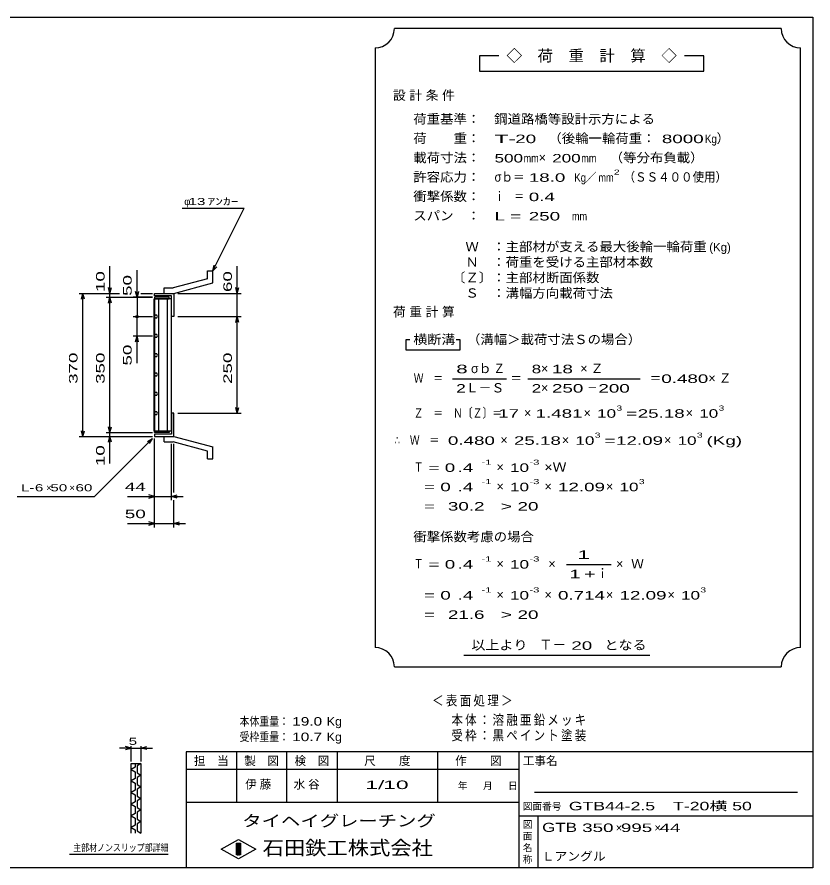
# Model space of a CAD drawing. Units: millimetres on the paper, with parts at other scales. Extents: x 0 to 355, y 0 to 234.
# Drawn here: x 149.4 to 355.1, y 13.8 to 233.8 of the extents above; entities that cross this region are included whole.
import ezdxf
from ezdxf.enums import TextEntityAlignment as Align

# ---------------------------------------------------------------- set-up
doc = ezdxf.new("R2010")
doc.units = ezdxf.units.MM
for name, color, linetype, lineweight in [('0_2', 150, 'Continuous', 25), ('16', 3, 'Continuous', 25), ('19', 6, 'Continuous', 25), ('22', 4, 'Continuous', 25), ('24', 2, 'Continuous', 25), ('32', 4, 'Continuous', 25)]:
    doc.layers.add(name, color=color, linetype=linetype, lineweight=lineweight)
doc.styles.add('ベクトル', font='')
doc.styles.get('ベクトル').set_extended_font_data('ベクトル')

msp = doc.modelspace()

# ---------------------------------------------------------------- linework, layer by layer
at = {"layer": '0_2'}
for p, q in [((9.1, 233.85), (355.1, 233.85)), ((355.1, 233.85), (355.1, 13.85)), ((355.1, 43.85), (193.1, 43.85)), ((193.1, 43.85), (193.1, 13.85)), ((206.1, 43.85), (206.1, 30.85)), ((219.1, 30.85), (219.1, 43.85)), ((232.1, 43.85), (232.1, 30.85)), ((258.1, 30.85), (258.1, 43.85)), ((279.1, 43.85), (279.1, 13.85)), ((279.1, 39.35), (193.1, 39.35)), ((351.1, 33.35), (283.1, 33.35)), ((193.1, 30.85), (279.1, 30.85)), ((279.1, 27.35), (355.1, 27.35)), ((284.1, 13.85), (284.1, 27.35)), ((202.1, 18.75), (206.6, 21.25)), ((206.1, 20.25), (207.1, 20.25)), ((206.1, 17.25), (206.1, 20.25)), ((206.1, 20.25), (206.3, 20.25)), ((206.3, 20.25), (206.3, 17.25)), ((206.5, 17.25), (206.5, 20.25)), ((206.5, 20.25), (206.7, 20.25)), ((206.6, 21.25), (211.1, 18.75)), ((206.7, 20.25), (206.7, 17.25)), ((206.9, 17.25), (206.9, 20.25)), ((206.9, 20.25), (207.1, 20.25)), ((207.1, 20.25), (207.1, 17.25)), ((207.1, 20.25), (207.1, 17.25)), ((206.6, 16.25), (202.1, 18.75)), ((211.1, 18.75), (206.6, 16.25)), ((207.1, 17.25), (206.1, 17.25)), ((206.3, 17.25), (206.5, 17.25)), ((206.7, 17.25), (206.9, 17.25)), ((355.1, 13.85), (9.1, 13.85))]:
    msp.add_line(p, q, dxfattribs=at)
at = {"layer": '16'}
for p, q in [((184.83, 126.85), (184.83, 160.95)), ((184.83, 160.95), (184.9, 160.95)), ((188.7, 161.4), (184.9, 161.4)), ((184.9, 161.4), (184.9, 160.95)), ((184.9, 160.95), (188.7, 160.95)), ((184.9, 160.95), (184.9, 126.85)), ((189.3, 160.95), (184.9, 160.95)), ((185.95, 160.95), (185.95, 126.85)), ((188.25, 126.85), (188.25, 160.95)), ((188.7, 160.95), (188.7, 161.4)), ((189.3, 126.85), (189.3, 160.95)), ((185.098, 156.745), (184.9, 156.397)), ((184.9, 156.397), (185.102, 156.052)), ((185.498, 156.748), (185.098, 156.745)), ((185.7, 156.4), (185.498, 156.748)), ((185.502, 156.055), (185.7, 156.403)), ((185.102, 156.052), (185.502, 156.055)), ((185.098, 151.745), (184.9, 151.397)), ((184.9, 151.397), (185.102, 151.052)), ((185.498, 151.748), (185.098, 151.745)), ((185.102, 151.052), (185.502, 151.055)), ((185.7, 151.4), (185.498, 151.748)), ((185.502, 151.055), (185.7, 151.403)), ((185.098, 146.745), (184.9, 146.397)), ((184.9, 146.397), (185.102, 146.052)), ((185.498, 146.748), (185.098, 146.745)), ((185.102, 146.052), (185.502, 146.055)), ((185.7, 146.4), (185.498, 146.748)), ((185.502, 146.055), (185.7, 146.403)), ((185.098, 141.745), (184.9, 141.397)), ((184.9, 141.397), (185.102, 141.052)), ((185.498, 141.748), (185.098, 141.745)), ((185.102, 141.052), (185.502, 141.055)), ((185.7, 141.4), (185.498, 141.748)), ((185.502, 141.055), (185.7, 141.403)), ((185.098, 136.745), (184.9, 136.397)), ((185.498, 136.748), (185.098, 136.745)), ((185.7, 136.4), (185.498, 136.748)), ((185.502, 136.055), (185.7, 136.403)), ((184.9, 136.397), (185.102, 136.052)), ((185.102, 136.052), (185.502, 136.055)), ((185.098, 131.745), (184.9, 131.397)), ((184.9, 131.397), (185.102, 131.052)), ((185.498, 131.748), (185.098, 131.745)), ((185.102, 131.052), (185.502, 131.055)), ((185.7, 131.4), (185.498, 131.748)), ((185.502, 131.055), (185.7, 131.403)), ((184.9, 126.85), (184.83, 126.85)), ((184.9, 126.85), (188.7, 126.85)), ((184.9, 126.4), (184.9, 126.85)), ((184.9, 126.85), (189.3, 126.85)), ((188.7, 126.4), (184.9, 126.4)), ((188.7, 126.85), (188.7, 126.4))]:
    msp.add_line(p, q, dxfattribs=at)
at = {"layer": '19'}
for p, q in [((198.6, 168.2), (200, 168.2)), ((198.6, 166.2), (198.6, 168.2)), ((200, 165.1), (200, 168.2)), ((198.6, 166.2), (189.7, 163.8)), ((189.9, 162.4), (200, 165.1)), ((187.4, 163.8), (189.7, 163.8)), ((187.4, 162.4), (187.4, 163.8)), ((184.9, 161.8), (184.9, 162.4)), ((184.9, 162.4), (189.8, 162.4)), ((189.3, 161.8), (184.9, 161.8)), ((187.4, 162.4), (189.9, 162.4)), ((189.3, 156.4), (189.3, 161.8)), ((189.8, 162.4), (189.9, 162.3)), ((189.9, 162.3), (189.9, 156.4)), ((189.9, 156.4), (189.3, 156.4)), ((189.9, 131.4), (189.3, 131.4)), ((189.3, 131.4), (189.3, 126)), ((189.9, 125.5), (189.9, 131.4)), ((184.9, 126), (184.9, 125.4)), ((189.3, 126), (184.9, 126)), ((184.9, 125.4), (189.8, 125.4)), ((187.4, 125.4), (189.9, 125.4)), ((187.4, 124), (187.4, 125.4)), ((189.8, 125.4), (189.9, 125.5)), ((189.9, 125.4), (200, 122.7)), ((187.4, 124), (189.7, 124)), ((198.6, 121.6), (189.7, 124)), ((198.6, 119.6), (198.6, 121.6)), ((200, 119.6), (200, 122.7)), ((198.6, 119.6), (200, 119.6))]:
    msp.add_line(p, q, dxfattribs=at)
at = {"layer": '22'}
for p, q in [((192.1, 184.4), (208.1, 184.4)), ((200, 168.2), (208.1, 184.4)), ((173.4, 162.4), (173.4, 169.4)), ((200, 168.2), (200.3, 169.66)), ((206.3, 162.4), (206.3, 169.4)), ((180.4, 161.4), (180.4, 168.4)), ((200, 168.2), (201, 169.3)), ((173.4, 162.4), (173, 163.9)), ((173.4, 162.4), (173.8, 163.9)), ((180.4, 161.4), (180, 162.9)), ((180.8, 162.9), (180.4, 161.4)), ((206.3, 162.4), (205.9, 163.9)), ((206.3, 162.4), (206.7, 163.9)), ((165.4, 162.4), (175.9, 162.4)), ((166, 160.9), (166.4, 162.4)), ((166.8, 160.9), (166.4, 162.4)), ((166.4, 125.4), (166.4, 162.4)), ((172.4, 162.4), (175.9, 162.4)), ((172.4, 161.4), (184.4, 161.4)), ((173, 159.9), (173.4, 161.4)), ((173.4, 161.4), (173.4, 162.4)), ((173.8, 159.9), (173.4, 161.4)), ((173.4, 126.4), (173.4, 161.4)), ((184.4, 161.4), (179.4, 161.4)), ((180.4, 161.4), (180.4, 156.4)), ((181.4, 162.4), (184.4, 162.4)), ((181.4, 162.4), (184.4, 162.4)), ((190.9, 162.4), (207.3, 162.4)), ((206.3, 156.4), (206.3, 162.4)), ((179.4, 156.4), (184.4, 156.4)), ((180.4, 151.4), (180.4, 156.4)), ((190.9, 156.4), (207.3, 156.4)), ((205.9, 154.9), (206.3, 156.4)), ((206.7, 154.9), (206.3, 156.4)), ((206.3, 131.4), (206.3, 156.4)), ((179.4, 151.4), (184.4, 151.4)), ((180, 149.9), (180.4, 151.4)), ((180.8, 149.9), (180.4, 151.4)), ((180.4, 144.4), (180.4, 151.4)), ((206.3, 131.4), (205.9, 132.9)), ((206.3, 131.4), (206.7, 132.9)), ((190.9, 131.4), (207.3, 131.4)), ((173.4, 126.4), (173, 127.9)), ((173.4, 126.4), (173.8, 127.9)), ((165.4, 125.4), (184.4, 125.4)), ((166.4, 125.4), (166, 126.9)), ((166.4, 125.4), (166.8, 126.9)), ((172.4, 126.4), (184.4, 126.4)), ((172.4, 125.4), (184.4, 125.4)), ((173, 123.9), (173.4, 125.4)), ((173.4, 125.4), (173.4, 126.4)), ((173.8, 123.9), (173.4, 125.4)), ((173.4, 118.4), (173.4, 125.4)), ((169.4, 109.9), (184.4, 124.9)), ((183.1, 124.1), (184.4, 124.9)), ((183.6, 123.6), (184.4, 124.9)), ((184.9, 108.9), (184.9, 124.9)), ((184.9, 101.9), (184.9, 124.9)), ((189.3, 108.9), (189.3, 123.5)), ((189.9, 110.9), (189.9, 123.5)), ((184.9, 109.9), (183.4, 110.3)), ((189.3, 109.9), (190.8, 110.3)), ((149.4, 109.9), (169.4, 109.9)), ((177.9, 109.9), (184.9, 109.9)), ((183.4, 109.5), (184.9, 109.9)), ((184.9, 109.9), (189.3, 109.9)), ((190.8, 109.5), (189.3, 109.9)), ((189.3, 109.9), (192.3, 109.9)), ((189.9, 101.9), (189.9, 108.9)), ((177.9, 102.9), (184.9, 102.9)), ((184.9, 102.9), (183.4, 103.3)), ((183.4, 102.5), (184.9, 102.9)), ((184.9, 102.9), (189.9, 102.9)), ((189.9, 102.9), (191.4, 103.3)), ((191.4, 102.5), (189.9, 102.9)), ((189.9, 102.9), (192.9, 102.9))]:
    msp.add_line(p, q, dxfattribs=at)
msp.add_circle((180.4, 156.4), 0.3, dxfattribs=at)
at = {"layer": '24', "color": 4}
for p, q in [((346.9, 230.85), (246.9, 230.85)), ((241.9, 225.85), (241.9, 70.85)), ((351.9, 70.85), (351.9, 225.85)), ((273.9, 223.85), (268.9, 223.85)), ((268.9, 223.85), (268.9, 219.85)), ((326.9, 223.85), (321.9, 223.85)), ((326.9, 219.85), (326.9, 223.85)), ((268.9, 219.85), (326.9, 219.85)), ((250.9, 150.35), (249.9, 150.35)), ((249.9, 150.35), (249.9, 147.85)), ((263.9, 150.35), (262.9, 150.35)), ((263.9, 147.85), (263.9, 150.35)), ((249.9, 147.85), (263.9, 147.85)), ((261.9, 140.35), (275.9, 140.35)), ((281.4, 140.35), (310.4, 140.35)), ((291.4, 92.35), (302.9, 92.35)), ((264.9, 68.85), (312.9, 68.85)), ((246.9, 65.85), (346.9, 65.85))]:
    msp.add_line(p, q, dxfattribs=at)
for centre, start, end in [((241.9, 230.85), 270, 0), ((351.9, 230.85), 180, 270), ((241.9, 65.85), 0, 90), ((351.9, 65.85), 90, 180)]:
    msp.add_arc(centre, 5, start, end, dxfattribs=at)
at = {"layer": '32'}
for p, q in [((178.9, 44.85), (175.9, 44.85)), ((178.9, 44.85), (177.4, 45.25)), ((177.4, 44.45), (178.9, 44.85)), ((178.9, 41.35), (178.9, 45.35)), ((178.9, 44.85), (181.4, 44.85)), ((181.4, 45.35), (181.4, 41.35)), ((181.4, 44.85), (182.9, 45.25)), ((182.9, 44.45), (181.4, 44.85)), ((181.4, 44.85), (184.4, 44.85)), ((178.9, 40.85), (181.4, 40.85)), ((178.9, 22.85), (178.9, 40.85)), ((179.9, 39.95), (178.9, 39.35)), ((179.9, 40.85), (179.9, 39.95)), ((181.4, 40.85), (180.4, 40.25)), ((180.4, 40.25), (180.4, 38.45)), ((181.4, 40.85), (181.4, 22.85)), ((178.9, 39.35), (179.9, 38.75)), ((179.9, 38.75), (179.9, 36.95)), ((180.4, 38.45), (181.4, 37.85)), ((181.4, 37.85), (180.4, 37.25)), ((179.9, 36.95), (178.9, 36.35)), ((178.9, 36.35), (179.9, 35.75)), ((179.9, 35.75), (179.9, 33.95)), ((180.4, 37.25), (180.4, 35.45)), ((180.4, 35.45), (181.4, 34.85)), ((179.9, 33.95), (178.9, 33.35)), ((178.9, 33.35), (179.9, 32.75)), ((181.4, 34.85), (180.4, 34.25)), ((180.4, 34.25), (180.4, 32.45)), ((179.9, 30.95), (178.9, 30.35)), ((179.9, 32.75), (179.9, 30.95)), ((180.4, 32.45), (181.4, 31.85)), ((181.4, 31.85), (180.4, 31.25)), ((180.4, 31.25), (180.4, 29.45)), ((178.9, 30.35), (179.9, 29.75)), ((179.9, 29.75), (179.9, 27.95)), ((180.4, 29.45), (181.4, 28.85)), ((181.4, 28.85), (180.4, 28.25)), ((179.9, 27.95), (178.9, 27.35)), ((178.9, 27.35), (179.9, 26.75)), ((179.9, 26.75), (179.9, 24.95)), ((180.4, 28.25), (180.4, 26.45)), ((180.4, 26.45), (181.4, 25.85)), ((179.9, 24.95), (178.9, 24.35)), ((178.9, 24.35), (179.9, 23.75)), ((181.4, 25.85), (180.4, 25.25)), ((180.4, 25.25), (180.4, 23.45)), ((179.9, 23.75), (179.9, 22.85)), ((180.4, 23.45), (181.4, 22.85)), ((188.4, 17.35), (162.9, 17.35))]:
    msp.add_line(p, q, dxfattribs=at)

# ---------------------------------------------------------------- texts
at = {"layer": '0_2', "style": 'ベクトル'}
for s, height, p in [('担\u3000当', 2.199, (195.1, 41.55)), ('製\u3000図', 2.199, (208.1, 41.55)), ('検\u3000図', 2.199, (221.1, 41.55)), ('尺\u3000\u3000度', 2.199, (239.1, 41.55)), ('作\u3000\u3000図', 2.199, (262.6, 41.55)), ('工事名', 2.199, (280.1, 41.55)), ('年', 1.833, (263.3, 35.1)), ('月', 1.833, (269.8, 35.1)), ('日', 1.833, (276.3, 35.1)), ('図面番号', 1.833, (280.1, 29.8)), ('図', 1.833, (280.1, 25.1)), ('面', 1.833, (280.1, 22.1)), ('名', 1.833, (280.1, 19.1)), ('称', 1.833, (280.1, 16.1))]:
    msp.add_text(s, height=height, dxfattribs=at).set_placement(p, align=Align.MIDDLE_LEFT)
at = {"layer": '0_2', "color": 222, "style": 'ベクトル'}
for s, height, width, p in [('タイヘイグレーチング', 2.933, 1.25, (207.6, 26.05)), ('石田鉄工株式会社', 3.666, 1.1, (212.85, 19.05))]:
    msp.add_text(s, height=height, dxfattribs=dict(at, width=width)).set_placement(p, align=Align.MIDDLE_LEFT)
at = {"layer": '22', "color": 2, "style": 'ベクトル'}
for s, height, width, p in [(' 13 ', 1.833, 1.6, (192.6, 186.15)), ('ｱﾝｶｰ', 1.833, 1.6, (198.6, 186.15)), ('L-', 1.833, 1.6, (150.4, 112.15)), (' 6 ', 1.833, 1.6, (152.9, 112.15)), (' 50 ', 1.833, 1.6, (156.9, 112.15)), (' 60 ', 1.833, 1.6, (163.4, 112.15)), (' 44 ', 2.199, 1.65, (175.9, 112.4)), (' 50 ', 2.199, 1.65, (175.9, 105.4)), ('本体重量：', 2.199, 0.85, (206.9, 51.75)), (' 19.0', 2.199, 1.35, (219.4, 51.75)), ('Kg', 2.199, 1.1, (229.4, 51.75)), ('受枠重量：', 2.199, 0.85, (206.9, 47.75)), (' 10.7', 2.199, 1.35, (219.4, 47.75)), ('Kg', 2.199, 1.1, (229.4, 47.75)), ('1/', 2.199, 2, (239.4, 35.35)), (' 10 ', 2.199, 2, (242.4, 35.35)), ('GTB44-2.5\u3000T-20横 50             ', 2.199, 1.55, (292, 29.85)), ('GTB', 2.346, 1.4, (285.1, 24.35)), (' 350 ', 2.199, 1.65, (294.1, 24.25)), (' 995 ', 2.199, 1.65, (304.1, 24.25)), (' 44 ', 2.199, 1.65, (314.1, 24.25)), ('Ｌアングル', 2.199, 1.1, (285, 16.85))]:
    msp.add_text(s, height=height, dxfattribs=dict(at, width=width)).set_placement(p, align=Align.MIDDLE_LEFT)
for s, height, p in [('φ', 1.833, (192.6, 186.15)), ('×', 1.833, (156.9, 112.15)), ('×', 1.833, (162.9, 112.15)), ('×', 2.199, (304.1, 24.25)), ('×', 2.199, (314.1, 24.25))]:
    msp.add_text(s, height=height, dxfattribs=at).set_placement(p, align=Align.MIDDLE_LEFT)
at = {"layer": '22', "color": 2, "style": 'ベクトル', "width": 1.65}
for s, p in [(' 10 ', (170.9, 161.4)), (' 60 ', (203.8, 161.4)), (' 50 ', (177.9, 160.4)), (' 50 ', (177.9, 142.4)), (' 370 ', (163.9, 137.65)), (' 350 ', (170.9, 137.65)), (' 250 ', (203.8, 137.65)), (' 10 ', (170.9, 116.4))]:
    msp.add_text(s, height=2.199, rotation=90, dxfattribs=at).set_placement(p, align=Align.MIDDLE_LEFT)
at = {"layer": '22', "color": 2, "attachment_point": 4, "style": 'ベクトル'}
for s, insert, char_height in [('\\T1.2;\\W0.85;＜表面処理＞', (256.65, 57), 2.566), ('\\T1.19;\\W0.85;本体：溶融亜鉛メッキ', (261.65, 52), 2.566), ('\\T1.19;\\W0.85;受枠：黒ペイント塗装', (261.65, 48), 2.566), ('\\T1.25;伊藤\u3000', (208.35, 35.35), 2.199), ('\\T1.25;水谷\u3000', (220.85, 35.35), 2.199)]:
    msp.add_mtext(s, dxfattribs=dict(at, insert=insert, char_height=char_height))
at = {"layer": '24', "style": 'ベクトル'}
for s, height, p in [('◇\u3000荷\u3000重\u3000計\u3000算\u3000◇', 2.933, (275.9, 223.85)), ('）', 2.419, (330.2, 202.5)), ('×', 2.419, (284.2, 197.5)), ('／', 2.199, (296.15, 192.35)), ('(Kg)', 2.199, (328.3, 174.35)), ('σｂ', 2.419, (266.7, 143)), ('×', 2.419, (284.8, 143)), ('Ｌ－Ｓ', 2.419, (265.4, 138)), ('×', 2.419, (284.8, 138)), ('×', 2.419, (280.4, 131.5)), ('×', 2.419, (295.8, 131.5)), ('×', 2.419, (322.2, 131.5)), ('×', 2.419, (274.3, 124.5)), ('×', 2.419, (290.2, 124.5)), ('×', 2.419, (316.6, 124.5)), ('×', 2.419, (273.3, 117.5)), ('×', 2.419, (273.3, 112.5)), ('×', 2.419, (285.7, 112.5)), ('×', 2.419, (301.6, 112.5)), ('×', 2.419, (273.3, 92.5)), ('×', 2.419, (286.7, 92.5)), ('×', 2.419, (304.2, 92.5)), ('Ｗ', 2.419, (308.1, 92.5)), ('ｉ', 2.419, (299.05, 90)), ('×', 2.419, (273.3, 84.5)), ('×', 2.419, (285.7, 84.5)), ('×', 2.419, (301.6, 84.5)), ('×', 2.419, (317.5, 84.5)), ('Ｔ－', 2.566, (284.3, 71.6))]:
    msp.add_text(s, height=height, dxfattribs=at).set_placement(p, align=Align.MIDDLE_LEFT)
for s, height, width, p in [('荷重基準：\u3000', 2.419, 1.05, (251.8, 207.5)), ('鋼道路橋等設計示方による', 2.419, 1.05, (272.7, 207.5)), ('荷\u3000\u3000重：\u3000', 2.419, 1.05, (251.8, 202.5)), ('T-', 2.199, 2, (272.8, 202.35)), (' 20 ', 2.199, 1.65, (276.8, 202.35)), ('（後輪一輪荷重：', 2.419, 1.05, (286.7, 202.5)), (' 8000', 2.199, 1.65, (314.7, 202.35)), ('Kg', 2.199, 0.85, (327.2, 202.35)), ('載荷寸法：\u3000', 2.419, 1.05, (251.8, 197.5)), ('500', 2.199, 1.5, (272.8, 197.35)), ('200', 2.199, 1.5, (287.7, 197.35)), ('\u3000（等分布負載）', 2.419, 1.05, (299.1, 197.5)), ('mm', 2.199, 0.8, (280.3, 197.35)), ('mm', 2.199, 0.8, (295.2, 197.35)), ('許容応力：\u3000', 2.419, 1.05, (251.8, 192.5)), ('σｂ＝', 2.419, 0.9, (272.8, 192.5)), ('2', 1.32, 1.5, (303.65, 193.75)), ('（ＳＳ４００使用）', 2.419, 0.9, (306.15, 192.5)), (' 18.0', 2.199, 1.65, (280.3, 192.35)), ('Kg', 2.199, 0.85, (293.4, 192.35)), ('mm', 2.199, 0.8, (299.65, 192.35)), ('衝撃係数：\u3000', 2.419, 1.05, (251.8, 187.5)), ('ｉ\u3000＝', 2.419, 0.75, (272.8, 187.5)), (' 0.4', 2.199, 1.65, (280.3, 187.35)), ('スパン\u3000：\u3000', 2.419, 1.05, (251.8, 182.5)), ('L =', 2.199, 1.65, (272.8, 182.35)), (' 250 ', 2.199, 1.65, (280.3, 182.35)), ('mm', 2.199, 0.8, (292.8, 182.35)), ('\u3000Ｗ\u3000：主部材が支える最大後輪一輪荷重', 2.419, 1.05, (261.8, 174.5)), ('\u3000Ｎ\u3000：荷重を受ける主部材本数', 2.419, 1.05, (261.8, 170.5)), ('〔Ｚ〕：主部材断面係数', 2.419, 1.05, (261.8, 166.5)), ('\u3000Ｓ\u3000：溝幅方向載荷寸法', 2.419, 1.05, (261.8, 162.5)), ('横断溝', 2.419, 1.1, (251.8, 150.5)), ('\u3000（溝幅＞載荷寸法Ｓの場合）', 2.419, 1.05, (262.2, 150.5)), ('8', 2.199, 1.8, (262.9, 142.85)), ('Ｚ', 2.419, 0.9, (272.5, 143)), ('8', 2.199, 1.5, (282.4, 142.85)), (' 18 ', 2.199, 1.65, (286.3, 142.85)), ('Ｗ\u3000＝', 2.419, 0.75, (251.9, 140.5)), ('＝', 2.419, 0.9, (276.9, 140.5)), ('＝', 2.419, 0.9, (312.9, 140.5)), ('0.480', 2.199, 1.65, (315.9, 140.35)), ('2', 2.199, 1.5, (262.9, 137.85)), ('2', 2.199, 1.5, (282.4, 137.85)), (' 250 ', 2.199, 1.65, (286.3, 137.85)), (' 200 ', 2.199, 1.65, (298.3, 137.85)), ('－', 2.419, 0.75, (296.8, 138)), ('Ｚ\u3000＝\u3000Ｎ〔Ｚ〕＝', 2.419, 0.75, (251.9, 131.5)), (' 17 ', 2.199, 1.65, (272.4, 131.35)), ('1.481', 2.199, 1.65, (283.4, 131.35)), ('10', 2.199, 1.5, (299.3, 131.35)), ('3', 1.32, 1.5, (304.3, 132.75)), ('25.18', 2.199, 1.65, (309.8, 131.35)), ('10', 2.199, 1.5, (325.7, 131.35)), ('3', 1.32, 1.5, (330.7, 132.75)), ('=', 2.199, 1.7, (306.8, 131.35)), ('∴\u3000Ｗ\u3000＝', 2.419, 0.75, (246.9, 124.5)), (' 0.480', 2.199, 1.65, (259.4, 124.35)), ('25.18', 2.199, 1.65, (277.8, 124.35)), ('10', 2.199, 1.5, (293.7, 124.35)), ('3', 1.32, 1.5, (298.7, 125.75)), ('12.09', 2.199, 1.65, (304.2, 124.35)), ('10', 2.199, 1.5, (320.1, 124.35)), ('3', 1.32, 1.5, (325.1, 125.75)), ('(Kg)', 2.199, 1.65, (327.6, 124.35)), ('=', 2.199, 1.7, (301.2, 124.35)), ('-1', 1.32, 1.65, (269.4, 118.75)), ('-3', 1.32, 1.65, (281.8, 118.75)), ('Ｔ', 2.419, 0.75, (251.9, 117.5)), (' = 0', 2.199, 1.65, (254.4, 117.35)), (' .4 ', 2.199, 1.65, (261.9, 117.35)), ('10', 2.199, 1.5, (276.8, 117.35)), ('×Ｗ', 2.419, 1.1, (285.7, 117.5)), ('-1', 1.32, 1.65, (269.4, 113.75)), ('-3', 1.32, 1.65, (281.8, 113.75)), ('3', 1.32, 1.5, (310.1, 113.75)), ('  = 0', 2.199, 1.65, (251.9, 112.35)), (' .4 ', 2.199, 1.65, (261.9, 112.35)), ('10', 2.199, 1.5, (276.8, 112.35)), ('12.09', 2.199, 1.65, (289.2, 112.35)), ('10', 2.199, 1.5, (305.1, 112.35)), ('  =', 2.199, 1.65, (251.9, 107.35)), (' 30.2', 2.199, 1.65, (259.4, 107.35)), ('>', 2.199, 1.7, (274.4, 107.35)), (' 20 ', 2.199, 1.65, (277.4, 107.35)), ('衝撃係数考慮の場合', 2.419, 1.05, (251.8, 99.5)), ('Ｔ', 2.419, 0.75, (251.9, 92.5)), (' = 0', 2.199, 1.65, (254.4, 92.35)), (' .4 ', 2.199, 1.65, (261.9, 92.35)), ('-1', 1.32, 1.65, (269.4, 93.75)), ('10', 2.199, 1.5, (276.8, 92.35)), ('-3', 1.32, 1.65, (281.8, 93.75)), ('-1', 1.32, 1.65, (269.4, 85.75)), ('-3', 1.32, 1.65, (281.8, 85.75)), ('3', 1.32, 1.5, (326, 85.75)), ('  = 0', 2.199, 1.65, (251.9, 84.35)), (' .4 ', 2.199, 1.65, (261.9, 84.35)), ('10', 2.199, 1.5, (276.8, 84.35)), ('0.714', 2.199, 1.65, (289.2, 84.35)), ('12.09', 2.199, 1.65, (305.1, 84.35)), ('10', 2.199, 1.5, (321, 84.35)), ('  =', 2.199, 1.65, (251.9, 79.35)), (' 21.6', 2.199, 1.65, (259.4, 79.35)), ('>', 2.199, 1.7, (274.4, 79.35)), (' 20 ', 2.199, 1.65, (277.4, 79.35)), ('以上より\u3000', 2.419, 1.1, (266.8, 71.5)), ('となる', 2.419, 1.1, (301.2, 71.5)), (' 20 ', 2.199, 1.65, (291.3, 71.35))]:
    msp.add_text(s, height=height, dxfattribs=dict(at, width=width)).set_placement(p, align=Align.MIDDLE_LEFT)
at = {"layer": '24', "attachment_point": 4, "style": 'ベクトル'}
for s, insert, char_height in [('\\T1.28;設計条件', (246.55, 213.5), 2.419), ('\\T1.28;荷重計算', (246.55, 157.5), 2.419), ('\\T1.42;×Ｚ', (294.95, 143), 2.419), ('\\T1.42;×Ｚ', (328.05, 140.5), 2.419), ('\\T1.25;\\W2;\\~1\\~', (292.15, 94.85), 2.199), ('\\T1.33;\\W1.75;1+', (292.15, 89.85), 2.199)]:
    msp.add_mtext(s, dxfattribs=dict(at, insert=insert, char_height=char_height))
at = {"layer": '32', "color": 2, "style": 'ベクトル'}
for s, width, p in [(' 5 ', 1.6, (177.15, 46.6)), ('主部材ノンスリップ部詳細', 0.8, (163.9, 19.1))]:
    msp.add_text(s, height=1.833, dxfattribs=dict(at, width=width)).set_placement(p, align=Align.MIDDLE_LEFT)

doc.saveas('drawing.dxf')
